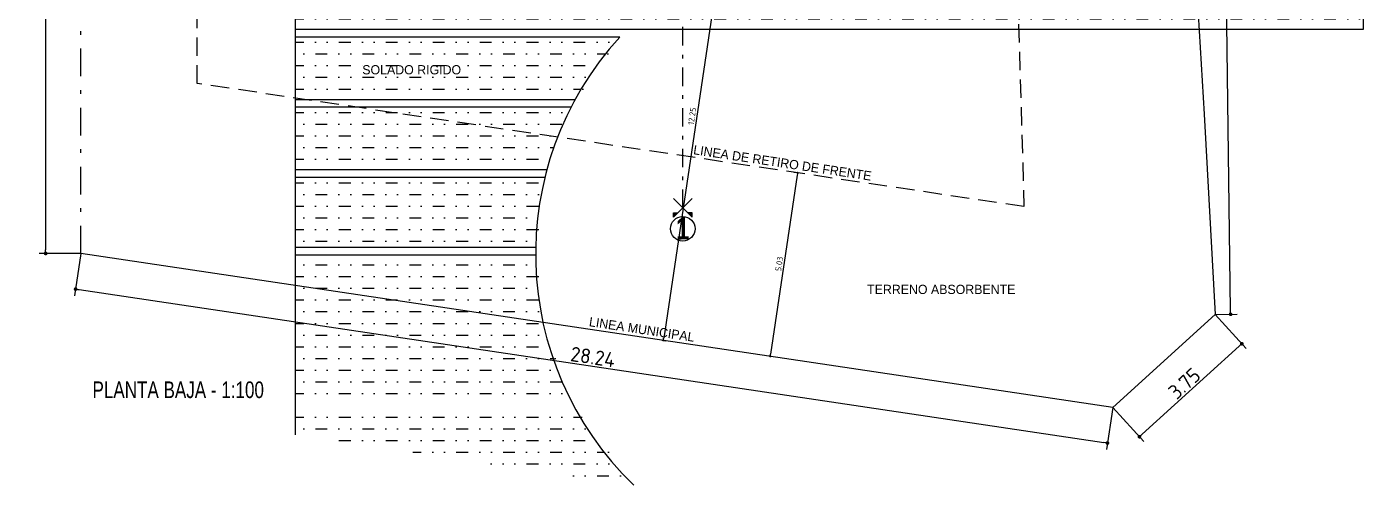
# Model space of a CAD drawing. Extents: x 233 to 569, y -241 to -74.
# Drawn here: x 233.48 to 269.65, y -203.07 to -190.64 of the extents above; entities that cross this region are included whole.
import ezdxf
from ezdxf.enums import TextEntityAlignment as Align

# ---------------------------------------------------------------- set-up
doc = ezdxf.new("R2010")
doc.units = 0
doc.header["$MEASUREMENT"] = 0
for name, pattern in [('CENTER', [2, 1.25, -0.25, 0.25, -0.25]), ('DASHDOT', [1, 0.5, -0.25, 0, -0.25]), ('DOT2', [0.125, 0, -0.125]), ('TRAZOS', [0.75, 0.5, -0.25])]:
    doc.linetypes.add(name, pattern=pattern)
doc.layers.get('0').update_dxf_attribs({"linetype": 'CONTINUOUS', "lineweight": 50})
doc.layers.get('DEFPOINTS').update_dxf_attribs({"linetype": 'CONTINUOUS'})
for name, color, linetype, lineweight in [('00 EJES DE REPLANTEO MODEL 1 Y 2', 1, 'CENTER', 20), ('COTAS', 1, 'CONTINUOUS', 9), ('GRAFISMOS', 8, 'CONTINUOUS', 13), ('TECHOS', 3, 'CONTINUOUS', 40), ('TEXTOGREEN', 3, 'CONTINUOUS', 40)]:
    doc.layers.add(name, color=color, linetype=linetype, lineweight=lineweight)
for name, color, linetype in [('2D PB SOLADO ACCESO VEHICULAR', 9, 'CONTINUOUS'), ('2D TERRENO RETIROS', 205, 'CONTINUOUS'), ('2D TERRENOS', 2, 'CONTINUOUS')]:
    doc.layers.add(name, color=color, linetype=linetype)
doc.styles.add('ARIAL', font='')
doc.styles.add('DIN', font='bahnschrift.ttf')
doc.styles.add('SANSSERIFBOLD', font='', dxfattribs={"width": 0.8, "height": 0.32774})
doc.styles.get("Standard").update_dxf_attribs({"font": 'bahnschrift.ttf'})
doc.styles.add('TEMPUS', font='GILC____.TTF')
doc.styles.get('ARIAL').set_extended_font_data('DIN')
doc.styles.get('SANSSERIFBOLD').set_extended_font_data('Sitka Banner Semibold', bold=True)
doc.dimstyles.new('PLANTA', dxfattribs={"dimscale": 0, "dimtxt": 0.16, "dimasz": 0.06, "dimexe": 0.18, "dimexo": 0, "dimgap": 0.05, "dimtad": 1, "dimzin": 0, "dimdsep": 46, "dimtxsty": 'ARIAL', "dimblk1": 'DOT', "dimblk2": 'DOT', "dimsah": 1, "dimcen": 0.09, "dimclrd": 1, "dimclre": 1, "dimclrt": 3, "dimadec": 0, "dimazin": 0, "dimtfac": 1, "dimtofl": 0, "dimtmove": 0, "dimatfit": 3, "dimldrblk": 'DOT', "dimfxl": 0.18, "dimtolj": 1, "dimtzin": 0, "dimarcsym": 0})
doc.dimstyles.new('TERRENO100', dxfattribs={"dimscale": 0, "dimtxt": 0.4, "dimasz": 0.1, "dimexe": 0.18, "dimexo": 0, "dimgap": 0.05, "dimtad": 1, "dimzin": 0, "dimdsep": 46, "dimtxsty": 'ARIAL', "dimblk1": 'DOT', "dimblk2": 'DOT', "dimsah": 1, "dimcen": 0.09, "dimclrd": 1, "dimclre": 1, "dimclrt": 7, "dimadec": 0, "dimazin": 0, "dimtfac": 1, "dimtofl": 0, "dimtmove": 0, "dimatfit": 3, "dimldrblk": 'DOT', "dimfxl": 1, "dimtolj": 1, "dimtzin": 0, "dimarcsym": 0})

# ---------------------------------------------------------------- blocks, each defined once
blk = doc.blocks.new('_DOT')
at = {"color": 0, "linetype": 'ByBlock'}
blk.add_line((-0.5, 0), (-1, 0), dxfattribs=at)
at = {"color": 0, "linetype": 'ByBlock', "const_width": 0.5}
blk.add_lwpolyline([(-0.25, 0, 1), (0.25, 0, 1)], format="xyb", close=True, dxfattribs=at)
blk = doc.blocks.new('*D304')
at = {"layer": 'COTAS', "color": 1, "linetype": 'DOT2', "lineweight": -2, "transparency": 16777216}
for p, q in [((254.343, -194.604), (254.165, -194.577)), ((253.601, -199.574), (253.423, -199.548))]:
    blk.add_line(p, q, dxfattribs=at)
at = {"layer": 'COTAS', "color": 1, "lineweight": -2, "transparency": 16777216}
blk.add_line((254.335, -194.663), (253.61, -199.515), dxfattribs=at)
at = {"layer": 'DEFPOINTS', "color": 0, "transparency": 16777216}
for p in [(254.343, -194.604), (253.601, -199.574), (253.601, -199.574)]:
    blk.add_point(p, dxfattribs=at)
at = {"layer": 'COTAS', "color": 1, "lineweight": -2, "transparency": 16777216, "xscale": 0.06, "yscale": 0.06, "zscale": 0.06}
for p, rotation in [((254.343, -194.604), 81.50427274046899), ((253.601, -199.574), 261.504272740469)]:
    blk.add_blockref('_DOT', p, dxfattribs=dict(at, rotation=rotation))
at = {"layer": 'COTAS', "color": 3, "transparency": 16777216, "insert": (253.844, -197.07), "char_height": 0.16, "attachment_point": 5, "rotation": 81.5043, "style": 'ARIAL'}
blk.add_mtext('\\A1;5.03', dxfattribs=at)
blk = doc.blocks.new('*D386')
at = {"layer": 'COTAS', "color": 1, "lineweight": -2, "transparency": 16777216}
for p, q in [((234.943, -147.747), (233.808, -147.747)), ((233.988, -147.847), (233.988, -196.687)), ((234.943, -196.787), (233.808, -196.787))]:
    blk.add_line(p, q, dxfattribs=at)
at = {"layer": 'DEFPOINTS', "color": 0, "transparency": 16777216}
for p in [(234.943, -147.747), (233.988, -196.787), (234.943, -196.787)]:
    blk.add_point(p, dxfattribs=at)
at = {"layer": 'COTAS', "color": 1, "lineweight": -2, "transparency": 16777216, "xscale": 0.1, "yscale": 0.1, "zscale": 0.1}
for p, rotation in [((233.988, -147.747), 90), ((233.988, -196.787), 270)]:
    blk.add_blockref('_DOT', p, dxfattribs=dict(at, rotation=rotation))
at = {"layer": 'COTAS', "color": 7, "transparency": 16777216, "insert": (233.738, -172.267), "char_height": 0.4, "attachment_point": 5, "rotation": 90, "style": 'ARIAL'}
blk.add_mtext('\\A1;75.14', dxfattribs=at)
blk = doc.blocks.new('*D387')
at = {"layer": 'COTAS', "color": 1, "lineweight": -2, "transparency": 16777216}
for p, q in [((234.943, -196.787), (234.772, -197.931)), ((234.898, -197.768), (262.63, -201.91)), ((262.873, -200.959), (262.702, -202.103))]:
    blk.add_line(p, q, dxfattribs=at)
at = {"layer": 'DEFPOINTS', "color": 0, "transparency": 16777216}
for p in [(234.943, -196.787), (262.873, -200.959), (262.729, -201.925)]:
    blk.add_point(p, dxfattribs=at)
at = {"layer": 'COTAS', "color": 1, "lineweight": -2, "transparency": 16777216, "xscale": 0.1, "yscale": 0.1, "zscale": 0.1}
for p, rotation in [((234.799, -197.753), 171.5042727404693), ((262.729, -201.925), 351.5042727404693)]:
    blk.add_blockref('_DOT', p, dxfattribs=dict(at, rotation=rotation))
at = {"layer": 'COTAS', "color": 7, "transparency": 16777216, "insert": (248.801, -199.592), "char_height": 0.4, "attachment_point": 5, "rotation": 351.5043, "style": 'ARIAL'}
blk.add_mtext('\\A1;28.24', dxfattribs=at)
blk = doc.blocks.new('*D388')
at = {"layer": 'COTAS', "color": 1, "lineweight": -2, "transparency": 16777216}
for p, q in [((265.646, -198.44), (266.488, -199.367)), ((263.668, -201.686), (266.293, -199.301)), ((262.873, -200.959), (263.715, -201.886))]:
    blk.add_line(p, q, dxfattribs=at)
at = {"layer": 'DEFPOINTS', "color": 0, "transparency": 16777216}
for p in [(265.646, -198.44), (266.367, -199.234), (262.873, -200.959)]:
    blk.add_point(p, dxfattribs=at)
at = {"layer": 'COTAS', "color": 1, "lineweight": -2, "transparency": 16777216, "xscale": 0.1, "yscale": 0.1, "zscale": 0.1}
for p, rotation in [((266.367, -199.234), 42.25191181994489), ((263.594, -201.753), 222.2519118199449)]:
    blk.add_blockref('_DOT', p, dxfattribs=dict(at, rotation=rotation))
at = {"layer": 'COTAS', "color": 7, "transparency": 16777216, "insert": (264.812, -200.309), "char_height": 0.4, "attachment_point": 5, "rotation": 42.2519, "style": 'ARIAL'}
blk.add_mtext('\\A1;3.75', dxfattribs=at)
blk = doc.blocks.new('*D389')
at = {"layer": 'COTAS', "color": 1, "lineweight": -2, "transparency": 16777216}
for p, q in [((265.023, -149.45), (265.621, -149.442)), ((266.063, -198.335), (265.443, -149.544)), ((265.646, -198.44), (266.244, -198.433))]:
    blk.add_line(p, q, dxfattribs=at)
at = {"layer": 'DEFPOINTS', "color": 0, "transparency": 16777216}
for p in [(265.023, -149.45), (265.441, -149.444), (265.646, -198.44)]:
    blk.add_point(p, dxfattribs=at)
at = {"layer": 'COTAS', "color": 1, "lineweight": -2, "transparency": 16777216, "xscale": 0.1, "yscale": 0.1, "zscale": 0.1}
for p, rotation in [((265.441, -149.444), 90.72849751114745), ((266.064, -198.435), 270.7284975111475)]:
    blk.add_blockref('_DOT', p, dxfattribs=dict(at, rotation=rotation))
at = {"layer": 'COTAS', "color": 7, "transparency": 16777216, "insert": (266.003, -173.937), "char_height": 0.4, "attachment_point": 5, "rotation": 270.7285, "style": 'ARIAL'}
blk.add_mtext('\\A1;73.85', dxfattribs=at)
blk = doc.blocks.new('*D393')
at = {"layer": 'COTAS', "color": 1, "linetype": 'DOT2', "lineweight": -2, "transparency": 16777216}
for p, q in [((252.486, -187.023), (252.696, -187.054)), ((250.676, -199.137), (250.886, -199.169))]:
    blk.add_line(p, q, dxfattribs=at)
at = {"layer": 'COTAS', "color": 1, "lineweight": -2, "transparency": 16777216}
blk.add_line((252.509, -187.087), (250.717, -199.083), dxfattribs=at)
at = {"layer": 'DEFPOINTS', "color": 0, "transparency": 16777216}
for p in [(252.486, -187.023), (250.676, -199.137), (250.708, -199.142)]:
    blk.add_point(p, dxfattribs=at)
at = {"layer": 'COTAS', "color": 1, "lineweight": -2, "transparency": 16777216, "xscale": 0.06, "yscale": 0.06, "zscale": 0.06}
for p, rotation in [((252.518, -187.027), 81.50427274046939), ((250.708, -199.142), 261.5042727404694)]:
    blk.add_blockref('_DOT', p, dxfattribs=dict(at, rotation=rotation))
at = {"layer": 'COTAS', "color": 3, "transparency": 16777216, "insert": (251.485, -193.066), "char_height": 0.16, "attachment_point": 5, "rotation": 81.5043, "style": 'ARIAL'}
blk.add_mtext('\\A1;12.25', dxfattribs=at)

msp = doc.modelspace()

# ---------------------------------------------------------------- hatches: boundary and pattern name
at = {"layer": '00 EJES DE REPLANTEO MODEL 1 Y 2', "linetype": 'Continuous'}
for points in [[(250.979, -195.8051), (250.979, -195.6851), (251.099, -195.6851)], [(251.3681, -195.6851), (251.4881, -195.6851), (251.4881, -195.8051)]]:
    msp.add_hatch(color=256, dxfattribs=at).paths.add_polyline_path(points)
at = {"layer": 'GRAFISMOS'}
h = msp.add_hatch(dxfattribs=at)
h.set_pattern_fill('MUDST', color=256, scale=0.05)
h.set_pattern_definition([(0, (234.9429, -54.85392), (0.635, 0.3175), [0.3175, -0.3175, 0, -0.3175, 0, -0.3175])])
h.paths.add_polyline_path([(269.612, -187.0227), (240.7401, -187.0227), (240.7401, -188.5232), (269.63, -188.5232)])
h.paths.add_polyline_path([(269.6322, -188.7232), (240.7401, -188.7232), (240.7401, -190.7226), (269.6542, -190.7226)])
edge = h.paths.add_edge_path()
edge.add_line((249.531, -190.9226), (240.7401, -190.9226))
edge.add_line((240.7401, -190.9226), (240.7401, -192.6232))
edge.add_line((240.7401, -192.6232), (248.3175, -192.6232))
edge.add_arc((255.9717, -196.8019), 8.7206, 137.60909, 151.36837, ccw=False)
edge = h.paths.add_edge_path()
edge.add_line((248.2116, -192.8232), (240.7401, -192.8232))
edge.add_line((240.7401, -192.8232), (240.7401, -194.5238))
edge.add_line((240.7401, -194.5238), (247.5539, -194.5238))
edge.add_arc((255.9717, -196.8019), 8.7206, 152.85511, 164.85673, ccw=False)
edge = h.paths.add_edge_path()
edge.add_line((247.5023, -194.7238), (240.7401, -194.7238))
edge.add_line((240.7401, -194.7238), (240.7401, -196.6238))
edge.add_line((240.7401, -196.6238), (247.2529, -196.6238))
edge.add_arc((255.9717, -196.8019), 8.7206, 166.21382, 178.82975, ccw=False)
edge = h.paths.add_edge_path()
edge.add_line((247.2512, -196.8238), (240.7401, -196.8238))
edge.add_line((240.7401, -196.8238), (240.7401, -198.7238))
edge.add_line((240.7401, -198.7238), (247.4655, -198.7238))
edge.add_arc((255.9717, -196.8019), 8.7206, 180.14387, 192.73176, ccw=False)
edge = h.paths.add_edge_path()
edge.add_line((247.5132, -198.9238), (240.7401, -198.9238))
edge.add_line((240.7401, -198.9238), (240.7401, -200.8238))
edge.add_line((240.7401, -200.8238), (248.234, -200.8238))
edge.add_arc((255.9717, -196.8019), 8.7206, 194.08264, 207.46438, ccw=False)
edge = h.paths.add_edge_path()
edge.add_line((248.3412, -201.0238), (240.7401, -201.0238))
edge.add_line((240.7401, -201.0238), (240.7401, -201.6976))
edge.add_line((240.7401, -201.6976), (249.9053, -203.0667))
edge.add_arc((255.9717, -196.8019), 8.7206, 208.95558, 225.92202, ccw=False)

# ---------------------------------------------------------------- linework, layer by layer
at = {"layer": '00 EJES DE REPLANTEO MODEL 1 Y 2', "linetype": 'DASHDOT'}
msp.add_line((251.2336, -195.5506), (251.2336, -163.1183), dxfattribs=at)
at = {"layer": '00 EJES DE REPLANTEO MODEL 1 Y 2', "linetype": 'Continuous'}
for p, q in [((251.4881, -195.296), (250.979, -195.8051)), ((251.4881, -195.8051), (250.979, -195.296))]:
    msp.add_line(p, q, dxfattribs=at)
for points in [[(250.979, -195.8051), (250.979, -195.6851), (251.099, -195.6851)], [(251.4881, -195.8051), (251.4881, -195.6851), (251.3681, -195.6851)]]:
    msp.add_lwpolyline(points, dxfattribs=at)
msp.add_circle((251.2336, -196.1177), 0.3334, dxfattribs=at)
at = {"layer": '2D PB SOLADO ACCESO VEHICULAR'}
for p, q in [((240.7401, -190.7226), (240.7401, -190.9226, 0.0032)), ((240.7401, -192.2238, -0.0696), (240.74, -192.4238))]:
    msp.add_line(p, q, dxfattribs=at)
at = {"layer": '2D TERRENO RETIROS', "color": 252, "linetype": 'TRAZOS', "true_color": 0x939598}
for points in [[(259.7085, -167.3414), (259.7085, -169.5807), (260.4705, -195.5173), (238.0926, -192.1814), (238.0926, -153.0908)], [(259.7085, -167.3414), (259.7085, -169.5807), (260.4705, -195.5173), (238.0926, -192.1814), (238.0926, -179.9762)]]:
    msp.add_lwpolyline(points, dxfattribs=at)
at = {"layer": '2D TERRENOS', "linetype": 'DASHDOT', "ltscale": 1.5}
msp.add_line((234.9429, -196.7873), (234.9429, -147.7473), dxfattribs=at)
at = {"layer": '2D TERRENOS', "ltscale": 1.5}
for p, q in [((265.0393, -187.791), (265.3474, -193.0111)), ((265.3474, -193.0111), (265.6458, -198.4405)), ((262.8729, -200.9594), (234.9429, -196.7873)), ((265.6458, -198.4405), (262.8729, -200.9594))]:
    msp.add_line(p, q, dxfattribs=at)
at = {"layer": 'GRAFISMOS'}
for p, q in [((240.7401, -186.8949), (240.7401, -201.6976)), ((240.7401, -190.9226, 0.0032), (240.74, -194.5238))]:
    msp.add_line(p, q, dxfattribs=at)
for points in [[(240.7401, -187.0227), (269.612, -187.0227), (269.6542, -190.7226), (258.5009, -190.7227)], [(269.6542, -190.7226), (240.7401, -190.7226)], [(247.5539, -194.5238), (240.74, -194.5238)], [(240.74, -194.7238), (247.5023, -194.7238)], [(247.2529, -196.6238), (240.7401, -196.6238)], [(240.7401, -196.8238), (247.2512, -196.8238)]]:
    msp.add_lwpolyline(points, dxfattribs=at)
for points, elevation in [([(249.531, -190.9226), (240.7401, -190.9226)], 0.0032), ([(248.2116, -192.8232), (240.74, -192.8232)], 0.0364), ([(248.3175, -192.6232), (240.7401, -192.6232)], -0.0332)]:
    msp.add_lwpolyline(points, dxfattribs=dict(at, elevation=elevation))
msp.add_arc((255.9717, -196.8019, -0.0696), 8.7206, 137.60901, 225.92202, dxfattribs=at)

# ---------------------------------------------------------------- texts
at = {"style": 'TEMPUS'}
msp.add_text('PLANTA BAJA - 1:100', height=0.45, dxfattribs=at).set_placement((235.2563, -200.7054))
at = {"layer": '00 EJES DE REPLANTEO MODEL 1 Y 2', "linetype": 'Continuous', "style": 'SANSSERIFBOLD', "width": 0.8}
msp.add_text('1', height=0.6, rotation=0.12774, dxfattribs=at).set_placement((251.2335, -196.1089), align=Align.MIDDLE_CENTER)
at = {"layer": 'TECHOS', "style": 'DIN'}
for s, p in [('LINEA DE RETIRO DE FRENTE', (251.5072, -194.0964)), ('LINEA MUNICIPAL', (248.684, -198.7556))]:
    msp.add_text(s, height=0.25, rotation=351.50427, dxfattribs=at).set_placement(p)
at = {"layer": 'TEXTOGREEN'}
for s, p in [('SOLADO RIGIDO', (242.5592, -191.9347)), ('TERRENO ABSORBENTE', (256.2249, -197.886))]:
    msp.add_text(s, height=0.25, dxfattribs=at).set_placement(p)

# ---------------------------------------------------------------- dimensions: what is measured, and where the dimension line sits
at = {"layer": 'COTAS'}
for p1, p2, distance, text, picture, middle in [((234.9429, -147.7473), (234.9429, -196.7873), -0.9546, '75.14', '*D386', (233.7383, -172.2673)), ((265.6458, -198.4405), (265.0229, -149.4498), -0.4185, '73.85', '*D389', (266.0028, -173.9366))]:
    dim = msp.add_aligned_dim(p1=p1, p2=p2, distance=distance, text=text, dimstyle='TERRENO100', override={"dimscale": 1}, dxfattribs=at)
    dim.commit()
    dim.dimension.update_dxf_attribs({"geometry": picture, "text_midpoint": middle})
for p1, p2, distance, dimstyle, picture, middle in [((252.4859, -187.0227), (250.6763, -199.1375), 0.0323, 'PLANTA', '*D393', (251.4845, -193.0657)), ((254.3435, -194.604), (253.601, -199.5744), 0, 'PLANTA', '*D304', (253.8437, -197.07)), ((234.9429, -196.7873), (262.8729, -200.9594), -0.9765, 'TERRENO100', '*D387', (248.8006, -199.5919)), ((262.8729, -200.9594), (265.6458, -198.4405), -1.0723, 'TERRENO100', '*D388', (264.8123, -200.3086))]:
    dim = msp.add_aligned_dim(p1=p1, p2=p2, distance=distance, dimstyle=dimstyle, override={"dimscale": 1}, dxfattribs=at)
    dim.commit()
    dim.dimension.update_dxf_attribs({"geometry": picture, "text_midpoint": middle})

doc.saveas('drawing.dxf')
